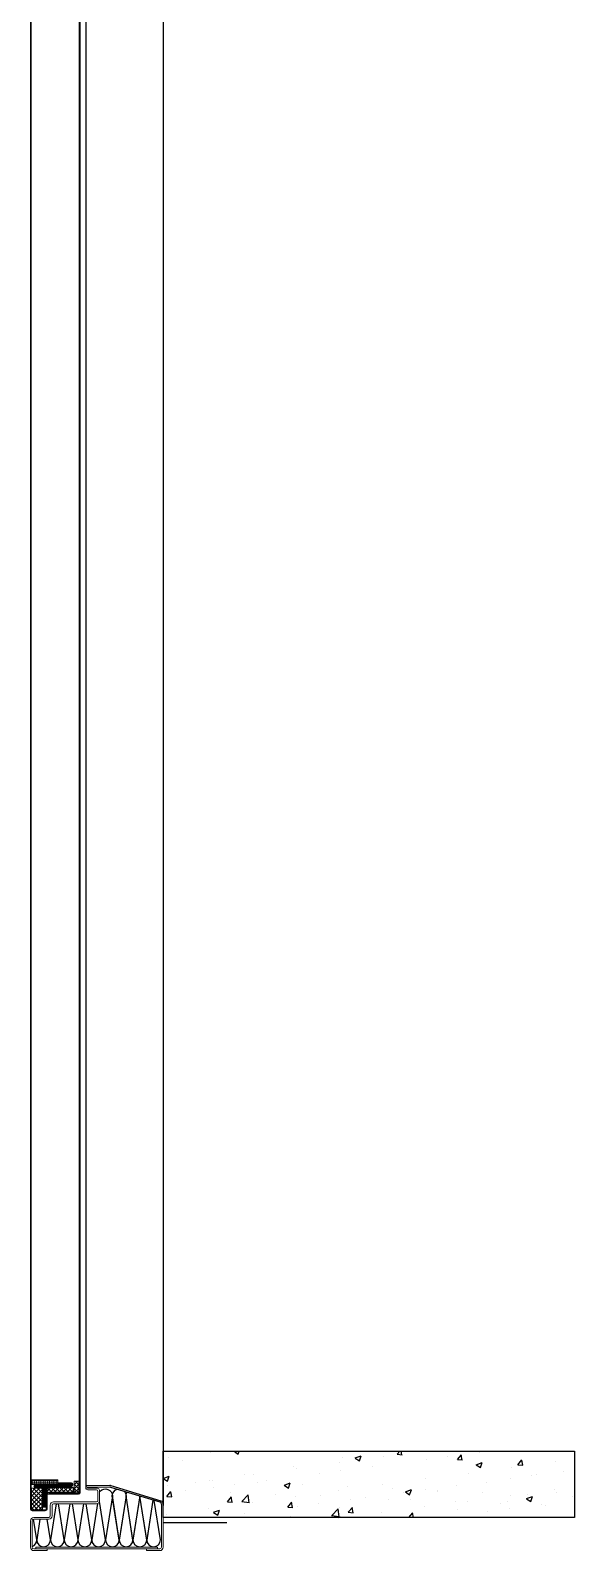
# Model space of a CAD drawing. Header units: millimetres. Extents: x 55547 to 190849, y 191990 to 326950.
# Drawn here: x 182464 to 182956, y 228519 to 229894 of the extents above; entities that cross this region are included whole.
import ezdxf
from ezdxf.lldxf.tags import DXFTag

# ---------------------------------------------------------------- set-up
doc = ezdxf.new("R2010")
doc.units = ezdxf.units.MM
doc.linetypes.add('ACAD_ISO02W100', pattern=[15, 12, -3])
for name, color, linetype, lineweight in [('D', 2, 'Continuous', 15), ('HA', 6, 'Continuous', 5), ('외형선', 4, 'Continuous', 30)]:
    doc.layers.add(name, color=color, linetype=linetype, lineweight=lineweight)
for name, color, linetype in [('PH', 5, 'PHANTOM'), ('YE-E-HAT', 8, 'Continuous'), ('YE-E-MOL', 6, 'Continuous'), ('도면층2', 1, 'ACAD_ISO02W100')]:
    doc.layers.add(name, color=color, linetype=linetype)
tags = doc.linetypes.add('PHANTOM', pattern=[25, 12.5, -2.5, 2.5, -2.5, 2.5, -2.5]).pattern_tags.tags
tags[14:15] = [DXFTag(74, 4), DXFTag(75, 0), DXFTag(340, '0'), DXFTag(46, 1.0), DXFTag(50, 0.0), DXFTag(44, 0.0), DXFTag(45, 0.0)]
tags[12:13] = [DXFTag(74, 4), DXFTag(75, 0), DXFTag(340, '0'), DXFTag(46, 1.0), DXFTag(50, 0.0), DXFTag(44, 0.0), DXFTag(45, 0.0)]
tags[10:11] = [DXFTag(74, 4), DXFTag(75, 0), DXFTag(340, '0'), DXFTag(46, 1.0), DXFTag(50, 0.0), DXFTag(44, 0.0), DXFTag(45, 0.0)]
tags[8:9] = [DXFTag(74, 4), DXFTag(75, 0), DXFTag(340, '0'), DXFTag(46, 1.0), DXFTag(50, 0.0), DXFTag(44, 0.0), DXFTag(45, 0.0)]
tags[6:7] = [DXFTag(74, 4), DXFTag(75, 0), DXFTag(340, '0'), DXFTag(46, 1.0), DXFTag(50, 0.0), DXFTag(44, 0.0), DXFTag(45, 0.0)]
tags[4:5] = [DXFTag(74, 4), DXFTag(75, 0), DXFTag(340, '0'), DXFTag(46, 1.0), DXFTag(50, 0.0), DXFTag(44, 0.0), DXFTag(45, 0.0)]
pattern_1 = [(45, (108255.7905, 137187.0126), (-1.89403602, 1.89403602), []), (135, (108255.7905, 137187.0126), (-1.89403602, -1.89403602), [])]
pattern_2 = [(45, (108250.2216, 137187.0126), (-1.89403602, 1.89403602), []), (135, (108250.2216, 137187.0126), (-1.89403602, -1.89403602), [])]
pattern_3 = [(315, (73301.3558, -200990.745), (0.6313453403, 0.6313453403), [])]
pattern_4 = [(360, (77084.1457, -187449.8048), (5e-16, 1.964285714), [1.428571429, -0.535714286]), (90, (77084.1457, -187449.8048), (-1.964285714, 6e-16), [1.428571429, -0.535714286])]
pattern_5 = [(360, (77090.7188, -187442.8991), (5e-16, 1.964285714), [1.428571429, -0.535714286]), (90, (77090.7188, -187442.8991), (-1.964285714, 6e-16), [1.428571429, -0.535714286])]
pattern_6 = [(45, (109705.0664, 139316.4997), (-1.89403602, 1.89403602), []), (135, (109705.0664, 139316.4997), (-1.89403602, -1.89403602), [])]

msp = doc.modelspace()

# ---------------------------------------------------------------- hatches: boundary and pattern name
at = {"layer": 'D'}
h = msp.add_hatch(dxfattribs=at)
h.set_pattern_fill('ANSI37', color=1, scale=21.428571, angle=360, style=0)
h.set_pattern_definition(pattern_1)
edge = h.paths.add_edge_path()
edge.add_line((182476.843, 228575.221), (182465.399, 228575.221))
edge.add_line((182465.399, 228575.221), (182465.399, 228555.932))
edge.add_arc((182466.056, 228556.388), 0.8, 214.771944, 235.228056)
edge.add_line((182465.6, 228555.731), (182475.352, 228555.731))
edge.add_line((182475.352, 228555.731), (182475.352, 228575.221))
h = msp.add_hatch(dxfattribs=at)
h.set_pattern_fill('ANSI37', color=1, scale=21.428571, angle=360, style=0)
h.set_pattern_definition(pattern_1)
edge = h.paths.add_edge_path()
edge.add_line((182476.843, 228575.221), (182465.399, 228575.221))
edge.add_line((182465.399, 228575.221), (182465.399, 228555.932))
edge.add_arc((182466.056, 228556.388), 0.8, 214.771944, 235.228056)
edge.add_line((182465.6, 228555.731), (182475.352, 228555.731))
edge.add_line((182475.352, 228555.731), (182475.352, 228575.221))
h = msp.add_hatch(dxfattribs=at)
h.set_pattern_fill('ANSI37', color=1, scale=21.428571, angle=360, style=0)
h.set_pattern_definition(pattern_2)
h.paths.add_polyline_path([(182503.019, 228571.427), (182503.019, 228575.989), (182479.639, 228575.989), (182479.639, 228571.427)])
h = msp.add_hatch(dxfattribs=at)
h.set_pattern_fill('ANSI37', color=1, scale=21.428571, angle=360, style=0)
h.set_pattern_definition(pattern_2)
h.paths.add_polyline_path([(182503.019, 228571.427), (182503.019, 228575.989), (182479.639, 228575.989), (182479.639, 228571.427)])
at = {"layer": 'HA'}
h = msp.add_hatch(dxfattribs=at)
h.set_pattern_fill('ANGLE', color=4, scale=7.142857, angle=360, style=0)
h.set_pattern_definition(pattern_4)
h.paths.add_polyline_path([(182489.319, 228582.714), (182489.319, 228579.057), (182465.399, 228579.057), (182465.399, 228582.714)])
h = msp.add_hatch(dxfattribs=at)
h.set_pattern_fill('ANGLE', color=4, scale=7.142857, angle=360, style=0)
h.set_pattern_definition(pattern_4)
h.paths.add_polyline_path([(182489.319, 228582.714), (182489.319, 228579.057), (182465.399, 228579.057), (182465.399, 228582.714)])
h = msp.add_hatch(dxfattribs=at)
h.set_pattern_fill('ANSI37', color=1, scale=21.428571, angle=360, style=0)
h.set_pattern_definition(pattern_6)
h.paths.add_polyline_path([(182508.247, 228570.961), (182503.983, 228570.961), (182503.983, 228581.693), (182508.247, 228581.693)])
h = msp.add_hatch(dxfattribs=at)
h.set_pattern_fill('ANSI37', color=1, scale=21.428571, angle=360, style=0)
h.set_pattern_definition(pattern_6)
h.paths.add_polyline_path([(182508.247, 228570.961), (182503.983, 228570.961), (182503.983, 228581.693), (182508.247, 228581.693)])
h = msp.add_hatch(dxfattribs=at)
h.set_pattern_fill('ANGLE', color=4, scale=7.142857, angle=360, style=0)
h.set_pattern_definition(pattern_5)
h.paths.add_polyline_path([(182478.389, 228576.718), (182478.389, 228558.046), (182477.391, 228558.046), (182477.391, 228576.718)])
h = msp.add_hatch(dxfattribs=at)
h.set_pattern_fill('ANGLE', color=4, scale=7.142857, angle=360, style=0)
h.set_pattern_definition(pattern_5)
h.paths.add_polyline_path([(182478.389, 228576.718), (182478.389, 228558.046), (182477.391, 228558.046), (182477.391, 228576.718)])
at = {"layer": '도면층2', "ltscale": 10}
h = msp.add_hatch(dxfattribs=at)
h.set_pattern_fill('ANSI31', color=0, scale=7.142857, angle=270)
h.set_pattern_definition(pattern_3)
edge = h.paths.add_edge_path()
edge.add_line((182501.272, 228577.046), (182477.095, 228577.046))
edge.add_line((182477.095, 228577.046), (182477.095, 228558.046))
edge.add_line((182477.095, 228558.046), (182475.495, 228558.046))
edge.add_line((182475.495, 228558.046), (182475.495, 228575.446))
edge.add_line((182475.495, 228575.446), (182469.185, 228575.442))
edge.add_arc((182469.185, 228577.042), 1.6, 90, 270, ccw=False)
edge.add_line((182469.185, 228578.642), (182489.847, 228578.642))
edge.add_line((182489.847, 228578.642), (182489.847, 228580.242))
edge.add_line((182489.847, 228580.242), (182501.273, 228580.246))
edge.add_arc((182501.272, 228578.646), 1.6, -90.000002, 89.96541, ccw=False)
h = msp.add_hatch(dxfattribs=at)
h.set_pattern_fill('ANSI31', color=0, scale=7.142857, angle=270)
h.set_pattern_definition(pattern_3)
edge = h.paths.add_edge_path()
edge.add_line((182501.272, 228577.046), (182477.095, 228577.046))
edge.add_line((182477.095, 228577.046), (182477.095, 228558.046))
edge.add_line((182477.095, 228558.046), (182475.495, 228558.046))
edge.add_line((182475.495, 228558.046), (182475.495, 228575.446))
edge.add_line((182475.495, 228575.446), (182469.185, 228575.442))
edge.add_arc((182469.185, 228577.042), 1.6, 90, 270, ccw=False)
edge.add_line((182469.185, 228578.642), (182489.847, 228578.642))
edge.add_line((182489.847, 228578.642), (182489.847, 228580.242))
edge.add_line((182489.847, 228580.242), (182501.273, 228580.246))
edge.add_arc((182501.272, 228578.646), 1.6, -90.000002, 89.96541, ccw=False)

# ---------------------------------------------------------------- linework, layer by layer
at = {"lineweight": 15}
for p, q in [((182464.456, 230684.846, 0), (182464.456, 228569.128, 0)), ((182464.456, 230684.846, 0), (182464.456, 228569.128, 0)), ((182464.456, 230684.846, 0), (182464.456, 228569.128, 0)), ((182465.256, 230662.623, 0), (182465.256, 228569.128, 0)), ((182465.256, 230662.623, 0), (182465.256, 228569.128, 0)), ((182465.256, 230662.623, 0), (182465.256, 228569.096, 0)), ((182508.656, 230661.023, 0), (182508.656, 228571.319, 0)), ((182508.656, 230661.023, 0), (182508.656, 228571.319, 0)), ((182508.656, 230661.023, 0), (182508.656, 228571.319, 0)), ((182509.456, 230669.918, 0), (182509.456, 228571.351, 0)), ((182509.456, 230669.918, 0), (182509.456, 228571.351, 0)), ((182509.456, 230669.918, 0), (182509.456, 228571.351, 0)), ((182464.456, 228558.023, 0), (182464.456, 228894.968, 0)), ((182465.256, 228556.423, 0), (182465.256, 228894.968, 0)), ((182508.656, 228571.319, 0), (182508.656, 228894.968, 0)), ((182509.456, 228571.319, 0), (182509.456, 228894.968, 0)), ((182536.267, 228577.846, 0), (182516.456, 228577.846, 0)), ((182536.267, 228576.246, 0), (182516.456, 228576.246, 0)), ((182524.056, 228575.446, 0), (182516.456, 228575.446, 0)), ((182524.056, 228573.846, 0), (182516.456, 228573.846, 0)), ((182525.456, 228564.246, 0), (182525.456, 228572.446, 0)), ((182527.056, 228564.246, 0), (182527.056, 228572.446, 0)), ((182482.456, 228559.846, 0), (182482.456, 228550.246, 0)), ((182484.056, 228559.846, 0), (182484.056, 228550.246, 0)), ((182524.056, 228562.846, 0), (182485.456, 228562.846, 0)), ((182524.056, 228561.246, 0), (182485.456, 228561.246, 0)), ((182582.856, 228521.846, 0), (182582.856, 228560.991, 0)), ((182584.456, 228521.846, 0), (182584.456, 228560.991, 0)), ((182464.456, 228545.846, 0), (182464.456, 228530.846, 0)), ((182464.456, 228521.846, 0), (182464.456, 228545.846, 0)), ((182466.056, 228545.846, 0), (182466.056, 228530.846, 0)), ((182466.056, 228521.846, 0), (182466.056, 228545.846, 0)), ((182481.056, 228548.846, 0), (182467.456, 228548.846, 0)), ((182481.056, 228547.246, 0), (182467.456, 228547.246, 0)), ((182479.456, 228520.446, 0), (182467.456, 228520.446, 0)), ((182479.456, 228518.846, 0), (182467.456, 228518.846, 0)), ((182579.456, 228522.046, 0), (182469.456, 228522.046, 0)), ((182469.456, 228520.446, 0), (182469.456, 228522.046, 0)), ((182579.456, 228520.446, 0), (182469.456, 228520.446, 0)), ((182479.456, 228518.846, 0), (182479.456, 228520.446, 0)), ((182569.456, 228520.446, 0), (182581.456, 228520.446, 0)), ((182569.456, 228518.846, 0), (182569.456, 228520.446, 0)), ((182569.456, 228518.846, 0), (182581.456, 228518.846, 0)), ((182579.456, 228520.446, 0), (182579.456, 228522.046, 0))]:
    msp.add_line(p, q, dxfattribs=at)
at = {"lineweight": 13}
msp.add_line((182464.456, 228556.423, 0), (182464.456, 228894.968, 0), dxfattribs=at)
for p, q in [((182581.861, 228562.601, 0), (182537.072, 228576.056, 0)), ((182582.798, 228563.675, 0), (182537.609, 228577.529, 0))]:
    msp.add_line(p, q)
at = {"color": 0}
msp.add_line((182642.007, 228543.846, 0), (182584.456, 228543.846, 0), dxfattribs=at)
at = {"color": 251, "elevation": 0}
for points in [[(182527.627, 228572.519, -0.69136835), (182538.536, 228568.401), (182532.304, 228528.474), (182526.879, 228563.231)], [(182549.423, 228572.345, -0.18049903), (182550.946, 228568.263), (182544.714, 228528.336), (182538.483, 228568.263, -0.33637056), (182543.035, 228574.264, -0.33637056)], [(182563.378, 228568.308, -0.00179511), (182563.378, 228568.263), (182557.146, 228528.336), (182550.914, 228568.263, -0.14247613), (182551.887, 228571.605, -0.14247613)], [(182563.362, 228568.158), (182557.168, 228528.474, 1), (182569.631, 228528.474), (182563.441, 228568.135)], [(182487.692, 228561.246), (182482.599, 228528.612, 1), (182495.062, 228528.612), (182489.969, 228561.246)], [(182500.124, 228561.246), (182495.031, 228528.612, 1), (182507.494, 228528.612), (182502.401, 228561.246)], [(182512.556, 228561.246), (182507.446, 228528.51, 1), (182519.91, 228528.51), (182514.801, 228561.246)], [(182525.012, 228561.402), (182519.894, 228528.612, 1), (182532.358, 228528.612), (182526.93, 228563.385)], [(182575.237, 228564.591), (182569.599, 228528.474, 1), (182582.063, 228528.474), (182576.484, 228564.217)], [(182466.056, 228522.65, 0.31578869), (182470.167, 228528.51), (182467.245, 228547.23)], [(182473.06, 228547.246), (182470.151, 228528.612, 1), (182482.615, 228528.612), (182479.706, 228547.246)]]:
    msp.add_lwpolyline(points, format="xyb", dxfattribs=at)
for points in [[(182532.304, 228528.474, 1), (182544.768, 228528.474), (182538.536, 228568.401)], [(182544.736, 228528.474, 1), (182557.2, 228528.474), (182550.968, 228568.401)]]:
    msp.add_lwpolyline(points, format="xyb", close=True, dxfattribs=at)
msp.add_lwpolyline([(182575.237, 228564.591), (182569.578, 228528.336), (182563.362, 228568.158)], dxfattribs=at)
at = {"lineweight": 15}
for centre, radius, start, end in [((182507.856, 228571.351, 0), 1.6, 270, 0), ((182507.856, 228571.351, 0), 1.6, 270, 0), ((182507.856, 228571.351, 0), 1.6, 270, 0), ((182507.856, 228571.319, 0), 0.8, 270, 0), ((182507.856, 228571.319, 0), 0.8, 270, 0), ((182507.856, 228571.319, 0), 0.8, 270, 0), ((182516.456, 228575.846, 0), 2, 90, 270), ((182516.456, 228575.846, 0), 0.4, 90, 270), ((182524.056, 228572.446, 0), 3, 0, 90), ((182524.056, 228572.446, 0), 1.4, 0, 90), ((182466.056, 228556.423, 0), 1.6, 180, 270), ((182466.056, 228556.423, 0), 1.6, 180, 270), ((182466.056, 228556.423, 0), 1.6, 180, 270), ((182466.056, 228556.423, 0), 0.8, 180, 270), ((182466.056, 228556.423, 0), 0.8, 180, 270), ((182477.896, 228556.423, 0), 1.6, 270, 0), ((182477.896, 228556.423, 0), 1.6, 270, 0), ((182477.896, 228556.423, 0), 1.6, 270, 0), ((182477.928, 228556.391, 0), 0.8, 270, 0), ((182477.928, 228556.391, 0), 0.8, 270, 0), ((182477.928, 228556.391, 0), 0.8, 270, 0), ((182485.456, 228559.846, 0), 3, 90, 180), ((182485.456, 228559.846, 0), 1.4, 90, 180), ((182524.056, 228564.246, 0), 1.4, 270, 0), ((182524.056, 228564.246, 0), 3, 270, 0), ((182467.456, 228545.846, 0), 3, 90, 180), ((182467.456, 228545.846, 0), 1.4, 90, 180), ((182481.056, 228550.246, 0), 1.4, 270, 0), ((182481.056, 228550.246, 0), 3, 270, 0), ((182467.456, 228521.846, 0), 3, 180, 270), ((182467.456, 228521.846, 0), 1.4, 180, 270), ((182581.456, 228521.846, 0), 1.4, 270, 0), ((182581.456, 228521.846, 0), 3, 270, 0)]:
    msp.add_arc(centre, radius, start, end, dxfattribs=at)
for centre, radius, start, end in [((182536.267, 228574.846, 0), 3, 63.434949, 90), ((182536.267, 228574.446, 0), 1.8, 63.434949, 90), ((182581.056, 228560.991, 0), 1.8, 0, 63.434949), ((182581.456, 228560.991, 0), 3, 0, 63.434949)]:
    msp.add_arc(centre, radius, start, end)
at = {"layer": 'D', "color": 7}
for p, q in [((182501.272, 228580.246, 0), (182489.847, 228580.246, 0)), ((182501.272, 228580.246, 0), (182489.847, 228580.246, 0)), ((182501.272, 228578.646, 0), (182469.185, 228578.646, 0)), ((182501.272, 228578.646, 0), (182469.185, 228578.646, 0)), ((182469.185, 228577.046, 0), (182501.272, 228577.046, 0)), ((182469.185, 228577.046, 0), (182501.272, 228577.046, 0)), ((182475.495, 228575.446, 0), (182475.495, 228558.046, 0)), ((182475.495, 228575.446, 0), (182475.495, 228558.046, 0)), ((182477.095, 228558.046, 0), (182477.095, 228577.046, 0)), ((182477.095, 228558.046, 0), (182477.095, 228577.046, 0)), ((182478.727, 228556.33, 0), (182478.727, 228576.842, 0)), ((182478.727, 228557.45, 0), (182478.727, 228576.842, 0)), ((182478.727, 228557.45, 0), (182478.727, 228576.842, 0)), ((182478.727, 228556.33, 0), (182478.727, 228576.842, 0)), ((182478.727, 228557.45, 0), (182478.727, 228576.842, 0)), ((182478.727, 228557.45, 0), (182478.727, 228576.842, 0)), ((182478.728, 228576.903, 0), (182501.784, 228576.903, 0)), ((182478.728, 228576.903, 0), (182501.784, 228576.903, 0)), ((182479.495, 228556.362, 0), (182479.495, 228576.074, 0)), ((182479.495, 228576.074, 0), (182479.495, 228571.226, 0)), ((182479.495, 228556.362, 0), (182479.495, 228576.074, 0)), ((182479.495, 228576.074, 0), (182479.495, 228571.226, 0)), ((182479.496, 228576.135, 0), (182501.784, 228576.135, 0)), ((182501.304, 228576.135, 0), (182479.496, 228576.135, 0)), ((182479.496, 228576.135, 0), (182501.784, 228576.135, 0)), ((182501.304, 228576.135, 0), (182479.496, 228576.135, 0)), ((182503.016, 228571.287, 0), (182480.744, 228571.287, 0)), ((182503.016, 228571.287, 0), (182480.744, 228571.287, 0)), ((182507.856, 228570.519, 0), (182480.744, 228570.519, 0)), ((182507.856, 228570.519, 0), (182480.744, 228570.519, 0)), ((182507.856, 228570.519, 0), (182480.744, 228570.519, 0)), ((182507.856, 228570.519, 0), (182480.744, 228570.519, 0)), ((182507.856, 228570.519, 0), (182480.744, 228570.519, 0)), ((182507.856, 228570.519, 0), (182480.744, 228570.519, 0)), ((182507.856, 228569.751, 0), (182480.744, 228569.751, 0)), ((182507.856, 228569.751, 0), (182480.744, 228569.751, 0)), ((182507.856, 228569.751, 0), (182480.744, 228569.751, 0)), ((182507.856, 228569.751, 0), (182480.744, 228569.751, 0)), ((182507.856, 228569.751, 0), (182480.744, 228569.751, 0)), ((182507.856, 228569.751, 0), (182480.744, 228569.751, 0)), ((182501.784, 228576.135, 0), (182501.784, 228576.903, 0)), ((182501.784, 228576.135, 0), (182501.784, 228576.903, 0)), ((182503.016, 228571.287, 0), (182503.016, 228570.519, 0)), ((182503.016, 228571.287, 0), (182503.016, 228570.519, 0)), ((182503.016, 228571.287, 0), (182503.016, 228570.519, 0)), ((182503.016, 228571.287, 0), (182503.016, 228570.519, 0)), ((182465.905, 228555.591, 0), (182477.928, 228555.591, 0)), ((182465.905, 228555.591, 0), (182477.928, 228555.591, 0)), ((182465.905, 228555.591, 0), (182477.928, 228555.591, 0)), ((182465.905, 228555.591, 0), (182477.928, 228555.591, 0)), ((182465.905, 228555.591, 0), (182477.928, 228555.591, 0)), ((182465.905, 228555.591, 0), (182477.928, 228555.591, 0)), ((182466.056, 228554.823, 0), (182477.896, 228554.823, 0)), ((182466.056, 228554.823, 0), (182477.896, 228554.823, 0)), ((182466.056, 228554.823, 0), (182477.896, 228554.823, 0)), ((182466.056, 228554.823, 0), (182477.896, 228554.823, 0)), ((182466.056, 228554.823, 0), (182477.896, 228554.823, 0)), ((182466.056, 228554.823, 0), (182477.896, 228554.823, 0)), ((182475.495, 228558.046, 0), (182477.095, 228558.046, 0)), ((182475.495, 228558.046, 0), (182477.095, 228558.046, 0))]:
    msp.add_line(p, q, dxfattribs=at)
at = {"layer": 'D', "color": 1, "elevation": 0}
for points in [[(182508.247, 228570.961), (182508.247, 228581.693), (182503.983, 228581.693), (182503.983, 228570.961)], [(182508.247, 228570.961), (182508.247, 228581.693), (182503.983, 228581.693), (182503.983, 228570.961)], [(182475.352, 228555.731), (182475.352, 228575.221), (182465.399, 228575.221), (182465.399, 228555.731)], [(182475.352, 228555.731), (182475.352, 228575.221), (182465.399, 228575.221), (182465.399, 228555.731)], [(182503.019, 228571.427), (182503.019, 228575.989), (182479.639, 228575.989), (182479.639, 228571.427)], [(182503.019, 228571.427), (182503.019, 228575.989), (182479.639, 228575.989), (182479.639, 228571.427)]]:
    msp.add_lwpolyline(points, close=True, dxfattribs=at)
at = {"layer": 'D', "color": 7}
for centre, radius, start, end in [((182501.272, 228578.646, 0), 1.6, 270, 90), ((182501.272, 228578.646, 0), 1.6, 270, 90), ((182469.185, 228577.046, 0), 1.6, 90, 270), ((182469.185, 228577.046, 0), 1.6, 90, 270), ((182480.744, 228570.519, 0), 0.768, 90, 270), ((182480.744, 228570.519, 0), 0.768, 90, 270), ((182480.744, 228570.519, 0), 0.768, 90, 270), ((182480.744, 228570.519, 0), 0.768, 90, 270)]:
    msp.add_arc(centre, radius, start, end, dxfattribs=at)
at = {"layer": 'HA', "color": 47}
for p, q in [((182497.247, 228580.246, 0), (182500.087, 228580.246, 0)), ((182497.247, 228580.246, 0), (182500.087, 228580.246, 0)), ((182467.65, 228578.646, 0), (182465.256, 228578.646, 0)), ((182469.185, 228578.646, 0), (182465.256, 228578.646, 0)), ((182467.65, 228578.646, 0), (182465.256, 228578.646, 0)), ((182469.185, 228578.646, 0), (182465.256, 228578.646, 0))]:
    msp.add_line(p, q, dxfattribs=at)
at = {"layer": 'HA', "color": 4}
for p, q in [((182477.391, 228558.046, 0), (182477.391, 228576.718, 0)), ((182477.391, 228558.046, 0), (182477.391, 228576.718, 0)), ((182478.389, 228576.718, 0), (182478.389, 228558.046, 0)), ((182478.389, 228576.718, 0), (182478.389, 228558.046, 0)), ((182478.389, 228558.046, 0), (182477.391, 228558.046, 0)), ((182478.389, 228558.046, 0), (182477.391, 228558.046, 0))]:
    msp.add_line(p, q, dxfattribs=at)
at = {"layer": 'HA', "color": 4, "elevation": 0}
msp.add_lwpolyline([(182489.319, 228582.714), (182465.399, 228582.714), (182465.399, 228579.057), (182489.319, 228579.057)], close=True, dxfattribs=at)
msp.add_lwpolyline([(182489.319, 228582.714), (182465.399, 228582.714), (182465.399, 228579.057), (182489.319, 228579.057)], close=True, dxfattribs=at)
at = {"layer": 'PH', "ltscale": 4}
for p, q in [((182514.456, 230674.192, 0), (182514.456, 228574.528, 0)), ((182514.456, 230674.192, 0), (182514.456, 228574.528, 0)), ((182584.456, 230662.846, 0), (182584.456, 228559.674, 0)), ((182584.456, 230662.846, 0), (182584.456, 228559.674, 0))]:
    msp.add_line(p, q, dxfattribs=at)
at = {"layer": 'YE-E-HAT', "color": 8, "linetype": 'Continuous'}
for p, q in [((182627.671, 228607.541, 0), (182627.671, 228607.541, 0)), ((182648.543, 228608.643, 0), (182652.333, 228606.086, 0)), ((182648.583, 228608.733, 0), (182648.877, 228608.846, 0)), ((182652.333, 228606.087, 0), (182653.259, 228608.846, 0)), ((182795.921, 228605.995, 0), (182798.313, 228608.846, 0)), ((182800.247, 228605.548, 0), (182799.638, 228608.846, 0)), ((182870.126, 228607.89, 0), (182870.126, 228607.89, 0)), ((182584.627, 228606.723, 0), (182584.627, 228606.723, 0)), ((182589.182, 228602.663, 0), (182589.182, 228602.663, 0)), ((182601.993, 228600.005, 0), (182601.993, 228600.005, 0)), ((182650.117, 228606.341, 0), (182650.117, 228606.341, 0)), ((182702.606, 228595.312, 0), (182702.606, 228595.312, 0)), ((182743.935, 228598.131, 0), (182743.935, 228598.131, 0)), ((182747.045, 228602.94, 0), (182747.045, 228602.94, 0)), ((182758.052, 228602.54, 0), (182761.842, 228599.984, 0)), ((182758.093, 228602.63, 0), (182763.428, 228604.678, 0)), ((182761.843, 228599.984, 0), (182763.388, 228604.589, 0)), ((182774.066, 228595.244, 0), (182774.066, 228595.244, 0)), ((182783.512, 228603.844, 0), (182783.512, 228603.844, 0)), ((182795.92, 228605.989, 0), (182800.475, 228605.59, 0)), ((182822.19, 228601.579, 0), (182822.19, 228601.579, 0)), ((182841.266, 228604.091, 0), (182841.266, 228604.091, 0)), ((182850.576, 228601.213, 0), (182854.25, 228605.591, 0)), ((182850.576, 228601.207, 0), (182855.13, 228600.809, 0)), ((182854.902, 228600.766, 0), (182854.021, 228605.543, 0)), ((182867.561, 228596.437, 0), (182871.351, 228593.881, 0)), ((182867.602, 228596.528, 0), (182872.937, 228598.576, 0)), ((182871.352, 228593.881, 0), (182872.897, 228598.486, 0)), ((182899.776, 228594.434, 0), (182899.776, 228594.434, 0)), ((182905.231, 228596.426, 0), (182909.786, 228596.027, 0)), ((182905.232, 228596.431, 0), (182908.905, 228600.809, 0)), ((182909.557, 228595.985, 0), (182908.676, 228600.761, 0)), ((182938.9, 228599.8, 0), (182938.9, 228599.8, 0)), ((182584.518, 228584.066, 0), (182588.308, 228581.509, 0)), ((182584.558, 228584.156, 0), (182589.894, 228586.204, 0)), ((182588.226, 228583.676, 0), (182588.226, 228583.676, 0)), ((182588.308, 228581.51, 0), (182589.853, 228586.114, 0)), ((182613.728, 228580.057, 0), (182613.728, 228580.057, 0)), ((182626.745, 228582.174, 0), (182626.745, 228582.174, 0)), ((182628.903, 228581.957, 0), (182628.903, 228581.957, 0)), ((182658.167, 228587.685, 0), (182658.167, 228587.685, 0)), ((182666.322, 228587.887, 0), (182666.322, 228587.887, 0)), ((182669.581, 228580.238, 0), (182669.581, 228580.238, 0)), ((182678.007, 228582.597, 0), (182678.007, 228582.597, 0)), ((182694.068, 228578.053, 0), (182699.403, 228580.102, 0)), ((182697.818, 228575.407, 0), (182699.363, 228580.012, 0)), ((182705.446, 228593.253, 0), (182705.446, 228593.253, 0)), ((182726.131, 228588.933, 0), (182726.131, 228588.933, 0)), ((182745.207, 228591.444, 0), (182745.207, 228591.444, 0)), ((182821.71, 228583.843, 0), (182821.71, 228583.843, 0)), ((182860.199, 228588.721, 0), (182860.199, 228588.721, 0)), ((182877.215, 228580.359, 0), (182877.215, 228580.359, 0)), ((182898.204, 228584.172, 0), (182898.204, 228584.172, 0)), ((182917.28, 228586.683, 0), (182917.28, 228586.683, 0)), ((182921.654, 228587.986, 0), (182921.654, 228587.986, 0)), ((182946.139, 228590.482, 0), (182946.139, 228590.482, 0)), ((182587.872, 228567.805, 0), (182591.546, 228572.183, 0)), ((182587.872, 228567.799, 0), (182592.426, 228567.4, 0)), ((182588.256, 228577.296, 0), (182588.256, 228577.296, 0)), ((182592.199, 228567.358, 0), (182591.318, 228572.135, 0)), ((182604.293, 228573.44, 0), (182604.293, 228573.44, 0)), ((182630.072, 228576.286, 0), (182630.072, 228576.286, 0)), ((182642.528, 228563.023, 0), (182646.201, 228567.401, 0)), ((182644.97, 228571.722, 0), (182644.97, 228571.722, 0)), ((182646.854, 228562.576, 0), (182645.973, 228567.353, 0)), ((182649.147, 228578.798, 0), (182649.147, 228578.798, 0)), ((182655.527, 228563.179, 0), (182661.462, 228569.365, 0)), ((182662.257, 228562.123, 0), (182661.415, 228569.359, 0)), ((182685.647, 228570.003, 0), (182685.647, 228570.003, 0)), ((182694.027, 228577.963, 0), (182697.817, 228575.407, 0)), ((182704.519, 228567.886, 0), (182704.519, 228567.886, 0)), ((182710.258, 228578.52, 0), (182710.258, 228578.52, 0)), ((182726.324, 228568.284, 0), (182726.324, 228568.284, 0)), ((182743.009, 228572.764, 0), (182743.009, 228572.764, 0)), ((182750.935, 228576.801, 0), (182750.935, 228576.801, 0)), ((182767.002, 228566.566, 0), (182767.002, 228566.566, 0)), ((182782.586, 228578.478, 0), (182782.586, 228578.478, 0)), ((182791.612, 228575.083, 0), (182791.612, 228575.083, 0)), ((182802.145, 228571.525, 0), (182802.145, 228571.525, 0)), ((182803.536, 228571.861, 0), (182807.327, 228569.304, 0)), ((182803.577, 228571.951, 0), (182808.912, 228573.999, 0)), ((182807.327, 228569.304, 0), (182808.872, 228573.909, 0)), ((182821.22, 228574.036, 0), (182821.22, 228574.036, 0)), ((182832.289, 228573.364, 0), (182832.289, 228573.364, 0)), ((182832.776, 228572.731, 0), (182832.776, 228572.731, 0)), ((182850.08, 228577.836, 0), (182850.08, 228577.836, 0)), ((182872.967, 228571.645, 0), (182872.967, 228571.645, 0)), ((182898.85, 228569.068, 0), (182898.85, 228569.068, 0)), ((182913.086, 228565.848, 0), (182918.422, 228567.896, 0)), ((182913.644, 228569.927, 0), (182913.644, 228569.927, 0)), ((182916.836, 228563.202, 0), (182918.381, 228567.806, 0)), ((182937.973, 228574.433, 0), (182937.973, 228574.433, 0)), ((182939.912, 228571.255, 0), (182939.912, 228571.255, 0)), ((182954.321, 228568.208, 0), (182954.321, 228568.208, 0)), ((182625.818, 228556.808, 0), (182625.818, 228556.808, 0)), ((182630.002, 228553.387, 0), (182633.792, 228550.83, 0)), ((182630.043, 228553.477, 0), (182635.378, 228555.525, 0)), ((182633.793, 228550.83, 0), (182635.338, 228555.435, 0)), ((182642.527, 228563.017, 0), (182647.082, 228562.619, 0)), ((182655.492, 228563.253, 0), (182662.269, 228562.202, 0)), ((182657.961, 228552.543, 0), (182657.961, 228552.543, 0)), ((182665.396, 228562.521, 0), (182665.396, 228562.521, 0)), ((182697.182, 228558.235, 0), (182701.737, 228557.837, 0)), ((182697.183, 228558.241, 0), (182700.857, 228562.619, 0)), ((182701.509, 228557.795, 0), (182700.628, 228562.571, 0)), ((182706.085, 228558.879, 0), (182706.085, 228558.879, 0)), ((182725.161, 228561.39, 0), (182725.161, 228561.39, 0)), ((182736.851, 228550.567, 0), (182742.786, 228556.752, 0)), ((182743.581, 228549.51, 0), (182742.739, 228556.747, 0)), ((182743.899, 228557.475, 0), (182743.899, 228557.475, 0)), ((182751.838, 228553.459, 0), (182755.512, 228557.837, 0)), ((182751.838, 228553.454, 0), (182756.392, 228553.055, 0)), ((182754.02, 228565.189, 0), (182754.02, 228565.189, 0)), ((182756.164, 228553.013, 0), (182755.283, 228557.789, 0)), ((182781.659, 228553.111, 0), (182781.659, 228553.111, 0)), ((182788.337, 228565.103, 0), (182788.337, 228565.103, 0)), ((182806.635, 228548.846, 0), (182810.167, 228553.056, 0)), ((182807.679, 228564.847, 0), (182807.679, 228564.847, 0)), ((182810.706, 228548.846, 0), (182809.938, 228553.008, 0)), ((182820.783, 228558.476, 0), (182820.783, 228558.476, 0)), ((182848.356, 228563.128, 0), (182848.356, 228563.128, 0)), ((182851.035, 228556, 0), (182851.035, 228556, 0)), ((182859.272, 228563.355, 0), (182859.272, 228563.355, 0)), ((182878.158, 228554.117, 0), (182878.158, 228554.117, 0)), ((182889.033, 228561.41, 0), (182889.033, 228561.41, 0)), ((182895.474, 228563.628, 0), (182895.474, 228563.628, 0)), ((182897.234, 228556.629, 0), (182897.234, 228556.629, 0)), ((182913.045, 228565.758, 0), (182916.836, 228563.201, 0)), ((182926.093, 228560.428, 0), (182926.093, 228560.428, 0)), ((182929.71, 228559.691, 0), (182929.71, 228559.691, 0)), ((182587.329, 228551.93, 0), (182587.329, 228551.93, 0)), ((182699.46, 228549.847, 0), (182699.46, 228549.847, 0)), ((182736.816, 228550.641, 0), (182743.593, 228549.59, 0)), ((182743.386, 228548.846, 0), (182744.887, 228549.422, 0)), ((182744.684, 228548.846, 0), (182744.847, 228549.332, 0)), ((182937.047, 228549.067, 0), (182937.047, 228549.067, 0))]:
    msp.add_line(p, q, dxfattribs=at)
at = {"layer": 'YE-E-MOL'}
for p, q in [((182584.456, 228608.846, 0), (182956.451, 228608.846, 0)), ((182584.456, 228548.846, 0), (182584.456, 228608.846, 0)), ((182956.451, 228608.846, 0), (182956.451, 228548.846, 0)), ((182956.451, 228548.846, 0), (182584.456, 228548.846, 0))]:
    msp.add_line(p, q, dxfattribs=at)
at = {"layer": '외형선', "color": 0}
msp.add_line((182503.016, 228571.287, 0), (182480.744, 228571.287, 0), dxfattribs=at)
msp.add_line((182503.016, 228571.287, 0), (182480.744, 228571.287, 0), dxfattribs=at)

doc.saveas('drawing.dxf')
